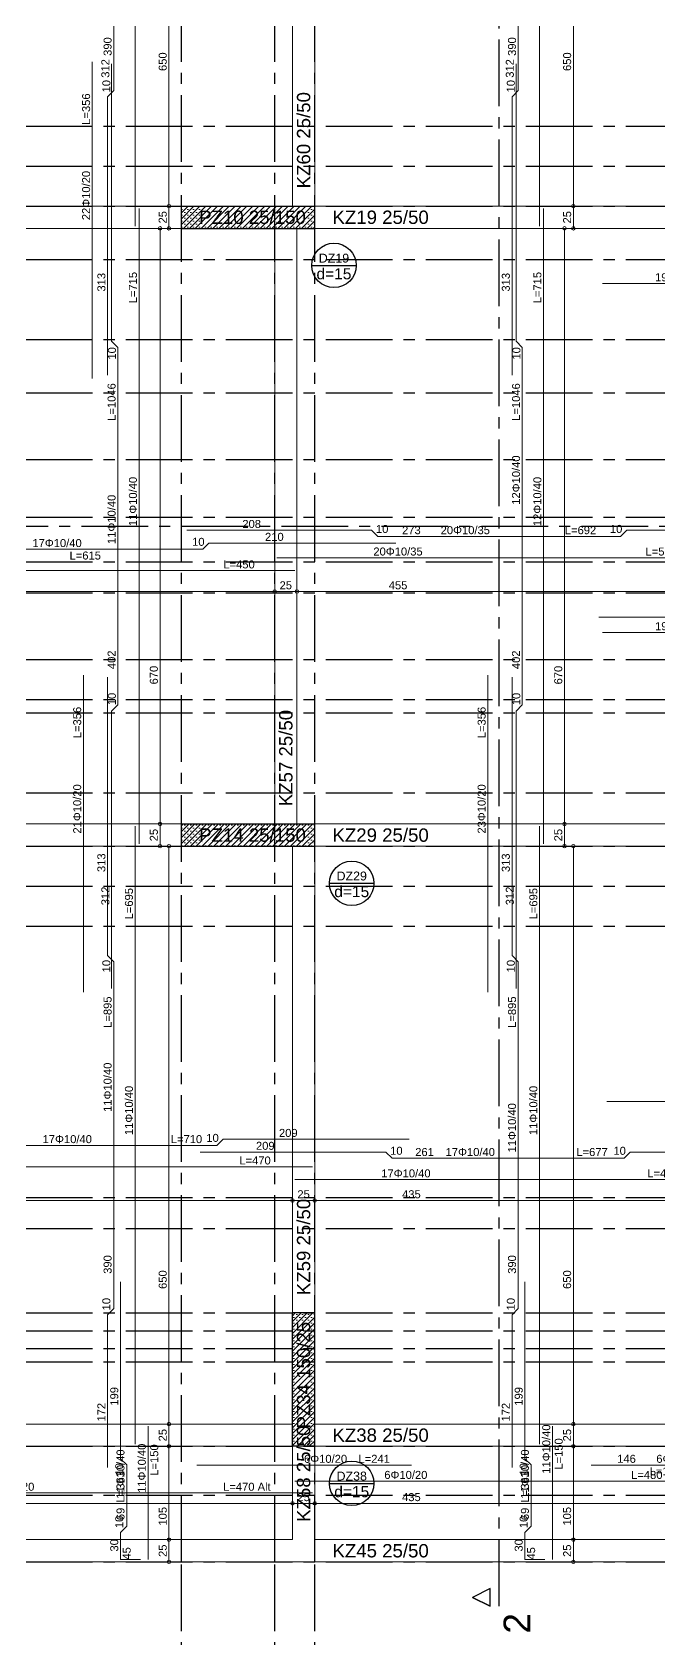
# Model space of a CAD drawing. Header units: millimetres. Extents: x 2232 to 85269, y -3593 to 5869.
# Drawn here: x 45745 to 46450, y 2877 to 4684 of the extents above; entities that cross this region are included whole.
import ezdxf

# ---------------------------------------------------------------- set-up
doc = ezdxf.new("R2010")
doc.units = ezdxf.units.MM
doc.linetypes.add('CENTER2', pattern=[112.5, 75, -12.5, 12.5, -12.5])
doc.linetypes.add('DASHDOT2', pattern=[12.7, 6.35, -3.175, 0, -3.175])
doc.layers.add('aks', color=251, linetype='DASHDOT2', lineweight=35)
for name, color, linetype in [('Donatı Topl. Uzun. Yazısı', 7, 'Continuous'), ('Donatı Uz. Yazısı', 7, 'Continuous'), ('Donatı Yazısı', 7, 'Continuous'), ('Donatı Çizgisi', 7, 'Continuous'), ('Döşeme', 7, 'Continuous'), ('Kiriş', 7, 'Continuous'), ('Panel', 7, 'Continuous'), ('Standart', 7, 'Continuous'), ('Ölçülendirme', 7, 'Continuous')]:
    doc.layers.add(name, color=color, linetype=linetype)
doc.styles.add('arial_1_18', font='arial.ttf', dxfattribs={"height": 0.2})
pattern_1 = [(45, (0, 0), (-3.314563, 3.314563), []), (45, (3.3146, 0), (-3.314563, 3.314563), [0, -4.6875])]

# ---------------------------------------------------------------- blocks, each defined once
blk = doc.blocks.new('IDE855Entity1409')
at = {"layer": 'Standart', "color": 159, "linetype": 'CENTER2', "lineweight": -3}
blk.add_lwpolyline([(-50, 1165), (3310, 1165)], dxfattribs=at)
blk = doc.blocks.new('IDE855Entity1411')
at = {"layer": 'Standart', "color": 159, "linetype": 'CENTER2', "lineweight": -3}
blk.add_lwpolyline([(1207.5, -50), (1207.5, 2380)], dxfattribs=at)
at = {"layer": 'Standart', "color": 159, "linetype": 'Continuous', "lineweight": -3}
for points in [[(1197.5, -30), (1177.5, -40)], [(1197.5, -30), (1177.5, -40)], [(1197.5, -50), (1197.5, -30)], [(1197.5, -50), (1197.5, -30)], [(1177.5, -40), (1197.5, -50)], [(1197.5, -50), (1177.5, -40)]]:
    blk.add_lwpolyline(points, dxfattribs=at)
at = {"layer": 'Standart', "color": 250, "linetype": 'Continuous', "lineweight": -3, "style": 'arial_1_18'}
blk.add_text('2', height=30, rotation=90, dxfattribs=at).set_placement((1242.5, -80.8))
blk = doc.blocks.new('IDE855Entity1413')
at = {"layer": 'aks', "color": 251, "linetype": 'CENTER2', "lineweight": -3}
blk.add_lwpolyline([(955, -528), (955, 0)], dxfattribs=at)
blk = doc.blocks.new('IDE855Entity1415')
at = {"layer": 'aks', "color": 251, "linetype": 'CENTER2', "lineweight": -3}
blk.add_lwpolyline([(955, 0), (955, 2330)], dxfattribs=at)
blk = doc.blocks.new('IDE855Entity1469')
at = {"layer": 'aks', "color": 251, "linetype": 'CENTER2', "lineweight": -3}
blk.add_lwpolyline([(850, -528), (850, 0)], dxfattribs=at)
blk = doc.blocks.new('IDE855Entity1471')
at = {"layer": 'aks', "color": 251, "linetype": 'CENTER2', "lineweight": -3}
blk.add_lwpolyline([(850, 0), (850, 2330)], dxfattribs=at)
blk = doc.blocks.new('IDE855Entity1476')
at = {"layer": 'aks', "color": 251, "linetype": 'CENTER2', "lineweight": -3}
blk.add_lwpolyline([(1000, -528), (1000, 0)], dxfattribs=at)
blk = doc.blocks.new('IDE855Entity1478')
at = {"layer": 'aks', "color": 251, "linetype": 'CENTER2', "lineweight": -3}
blk.add_lwpolyline([(1000, 0), (1000, 2330)], dxfattribs=at)
blk = doc.blocks.new('IDE855Entity1492')
at = {"layer": 'aks', "color": 251, "linetype": 'CENTER2', "lineweight": -3}
blk.add_lwpolyline([(0, 1240), (3260, 1240)], dxfattribs=at)
blk = doc.blocks.new('IDE855Entity1499')
at = {"layer": 'aks', "color": 251, "linetype": 'CENTER2', "lineweight": -3}
blk.add_lwpolyline([(0, 1090), (3260, 1090)], dxfattribs=at)
blk = doc.blocks.new('IDE855Entity1506')
at = {"layer": 'aks', "color": 251, "linetype": 'CENTER2', "lineweight": -3}
blk.add_lwpolyline([(0, 865), (3260, 865)], dxfattribs=at)
blk = doc.blocks.new('IDE855Entity1513')
at = {"layer": 'aks', "color": 251, "linetype": 'CENTER2', "lineweight": -3}
blk.add_lwpolyline([(0, 715), (3260, 715)], dxfattribs=at)
blk = doc.blocks.new('IDE855Entity1520')
at = {"layer": 'aks', "color": 251, "linetype": 'CENTER2', "lineweight": -3}
blk.add_lwpolyline([(0, 970), (3260, 970)], dxfattribs=at)
blk = doc.blocks.new('IDE855Entity1527')
at = {"layer": 'aks', "color": 251, "linetype": 'CENTER2', "lineweight": -3}
blk.add_lwpolyline([(0, 1125), (3260, 1125)], dxfattribs=at)
blk = doc.blocks.new('IDE855Entity1534')
at = {"layer": 'aks', "color": 251, "linetype": 'CENTER2', "lineweight": -3}
blk.add_lwpolyline([(0, 1015), (3260, 1015)], dxfattribs=at)
blk = doc.blocks.new('IDE855Entity1541')
at = {"layer": 'aks', "color": 251, "linetype": 'CENTER2', "lineweight": -3}
blk.add_lwpolyline([(0, 760), (3260, 760)], dxfattribs=at)
blk = doc.blocks.new('IDE855Entity1562')
at = {"layer": 'aks', "color": 251, "linetype": 'CENTER2', "lineweight": -3}
blk.add_lwpolyline([(0, 955), (3260, 955)], dxfattribs=at)
blk = doc.blocks.new('IDE855Entity1569')
at = {"layer": 'aks', "color": 251, "linetype": 'CENTER2', "lineweight": -3}
blk.add_lwpolyline([(0, 805), (3260, 805)], dxfattribs=at)
blk = doc.blocks.new('IDE855Entity1576')
at = {"layer": 'aks', "color": 251, "linetype": 'CENTER2', "lineweight": -3}
blk.add_lwpolyline([(0, 410), (3260, 410)], dxfattribs=at)
blk = doc.blocks.new('IDE855Entity1583')
at = {"layer": 'aks', "color": 251, "linetype": 'CENTER2', "lineweight": -3}
blk.add_lwpolyline([(0, 260), (3260, 260)], dxfattribs=at)
blk = doc.blocks.new('IDE855Entity1590')
at = {"layer": 'aks', "color": 251, "linetype": 'CENTER2', "lineweight": -3}
blk.add_lwpolyline([(0, 280), (3260, 280)], dxfattribs=at)
blk = doc.blocks.new('IDE855Entity1597')
at = {"layer": 'aks', "color": 251, "linetype": 'CENTER2', "lineweight": -3}
blk.add_lwpolyline([(0, 240), (3260, 240)], dxfattribs=at)
blk = doc.blocks.new('IDE855Entity1604')
at = {"layer": 'aks', "color": 251, "linetype": 'CENTER2', "lineweight": -3}
blk.add_lwpolyline([(0, 375), (3260, 375)], dxfattribs=at)
blk = doc.blocks.new('IDE855Entity1611')
at = {"layer": 'aks', "color": 251, "linetype": 'CENTER2', "lineweight": -3}
blk.add_lwpolyline([(0, 225), (3260, 225)], dxfattribs=at)
blk = doc.blocks.new('IDE855Entity1618')
at = {"layer": 'aks', "color": 251, "linetype": 'CENTER2', "lineweight": -3}
blk.add_lwpolyline([(0, 130), (3260, 130)], dxfattribs=at)
blk = doc.blocks.new('IDE855Entity1625')
at = {"layer": 'aks', "color": 251, "linetype": 'CENTER2', "lineweight": -3}
blk.add_lwpolyline([(0, 75), (3260, 75)], dxfattribs=at)
blk = doc.blocks.new('IDE855Entity1632')
at = {"layer": 'aks', "color": 251, "linetype": 'CENTER2', "lineweight": -3}
blk.add_lwpolyline([(0, 0), (3260, 0)], dxfattribs=at)
blk = doc.blocks.new('IDE855Entity1639')
at = {"layer": 'aks', "color": 251, "linetype": 'CENTER2', "lineweight": -3}
blk.add_lwpolyline([(0, 1375), (3260, 1375)], dxfattribs=at)
blk = doc.blocks.new('IDE855Entity1646')
at = {"layer": 'aks', "color": 251, "linetype": 'CENTER2', "lineweight": -3}
blk.add_lwpolyline([(0, 1525), (3260, 1525)], dxfattribs=at)
blk = doc.blocks.new('IDE855Entity1653')
at = {"layer": 'aks', "color": 251, "linetype": 'CENTER2', "lineweight": -3}
blk.add_lwpolyline([(0, 1315), (3260, 1315)], dxfattribs=at)
blk = doc.blocks.new('IDE855Entity1660')
at = {"layer": 'aks', "color": 251, "linetype": 'CENTER2', "lineweight": -3}
blk.add_lwpolyline([(0, 1570), (3260, 1570)], dxfattribs=at)
blk = doc.blocks.new('IDE855Entity1667')
at = {"layer": 'aks', "color": 251, "linetype": 'CENTER2', "lineweight": -3}
blk.add_lwpolyline([(0, 1465), (3260, 1465)], dxfattribs=at)
blk = doc.blocks.new('IDE855Entity1674')
at = {"layer": 'aks', "color": 251, "linetype": 'CENTER2', "lineweight": -3}
blk.add_lwpolyline([(0, 1615), (3260, 1615)], dxfattribs=at)
blk = doc.blocks.new('IDE855Entity1754')
at = {"layer": 'Panel', "linetype": 'Continuous', "lineweight": 5}
h = blk.add_hatch(dxfattribs=at)
h.set_pattern_fill('SACNCR', color=163, scale=50, style=0)
h.set_pattern_definition(pattern_1)
h.paths.add_polyline_path([(975, 130), (975, 280), (1000, 280), (1000, 130)])
blk = doc.blocks.new('IDE855Entity1755')
at = {"layer": 'Panel', "color": 164, "linetype": 'Continuous', "lineweight": -3}
blk.add_lwpolyline([(1000, 130), (975, 130)], dxfattribs=at)
blk = doc.blocks.new('IDE855Entity1756')
at = {"layer": 'Panel', "color": 164, "linetype": 'Continuous', "lineweight": -3}
blk.add_lwpolyline([(1000, 130), (1000, 280)], dxfattribs=at)
blk = doc.blocks.new('IDE855Entity1757')
at = {"layer": 'Panel', "color": 164, "linetype": 'Continuous', "lineweight": -3}
blk.add_lwpolyline([(1000, 280), (975, 280)], dxfattribs=at)
blk = doc.blocks.new('IDE855Entity1758')
at = {"layer": 'Panel', "color": 164, "linetype": 'Continuous', "lineweight": -3}
blk.add_lwpolyline([(975, 130), (975, 280)], dxfattribs=at)
blk = doc.blocks.new('IDE855Entity1759')
at = {"layer": 'Panel', "color": 159, "linetype": 'Continuous', "lineweight": -3, "style": 'arial_1_18'}
blk.add_text('PZ34 150/25', height=15, rotation=90, dxfattribs=at).set_placement((995, 150))
blk = doc.blocks.new('IDE855Entity1796')
at = {"layer": 'Panel', "linetype": 'Continuous', "lineweight": 5}
h = blk.add_hatch(dxfattribs=at)
h.set_pattern_fill('SACNCR', color=163, scale=50, style=0)
h.set_pattern_definition(pattern_1)
h.paths.add_polyline_path([(850, 830), (1000, 830), (1000, 805), (850, 805)])
blk = doc.blocks.new('IDE855Entity1797')
at = {"layer": 'Panel', "color": 164, "linetype": 'Continuous', "lineweight": -3}
blk.add_lwpolyline([(850, 805), (850, 830)], dxfattribs=at)
blk = doc.blocks.new('IDE855Entity1798')
at = {"layer": 'Panel', "color": 164, "linetype": 'Continuous', "lineweight": -3}
blk.add_lwpolyline([(850, 805), (1000, 805)], dxfattribs=at)
blk = doc.blocks.new('IDE855Entity1799')
at = {"layer": 'Panel', "color": 164, "linetype": 'Continuous', "lineweight": -3}
blk.add_lwpolyline([(1000, 805), (1000, 830)], dxfattribs=at)
blk = doc.blocks.new('IDE855Entity1800')
at = {"layer": 'Panel', "color": 164, "linetype": 'Continuous', "lineweight": -3}
blk.add_lwpolyline([(850, 830), (1000, 830)], dxfattribs=at)
blk = doc.blocks.new('IDE855Entity1801')
at = {"layer": 'Panel', "color": 159, "linetype": 'Continuous', "lineweight": -3, "style": 'arial_1_18'}
blk.add_text('PZ14 25/150', height=15, dxfattribs=at).set_placement((870, 810))
blk = doc.blocks.new('IDE855Entity1822')
at = {"layer": 'aks', "color": 251, "linetype": 'CENTER2', "lineweight": -3}
blk.add_lwpolyline([(0, 1175), (3260, 1175)], dxfattribs=at)
blk = doc.blocks.new('IDE855Entity1851')
at = {"layer": 'Panel', "linetype": 'Continuous', "lineweight": 5}
h = blk.add_hatch(dxfattribs=at)
h.set_pattern_fill('SACNCR', color=163, scale=50, style=0)
h.set_pattern_definition(pattern_1)
h.paths.add_polyline_path([(850, 1525), (1000, 1525), (1000, 1500), (850, 1500)])
blk = doc.blocks.new('IDE855Entity1852')
at = {"layer": 'Panel', "color": 164, "linetype": 'Continuous', "lineweight": -3}
blk.add_lwpolyline([(850, 1500), (850, 1525)], dxfattribs=at)
blk = doc.blocks.new('IDE855Entity1853')
at = {"layer": 'Panel', "color": 164, "linetype": 'Continuous', "lineweight": -3}
blk.add_lwpolyline([(850, 1500), (1000, 1500)], dxfattribs=at)
blk = doc.blocks.new('IDE855Entity1854')
at = {"layer": 'Panel', "color": 164, "linetype": 'Continuous', "lineweight": -3}
blk.add_lwpolyline([(1000, 1500), (1000, 1525)], dxfattribs=at)
blk = doc.blocks.new('IDE855Entity1855')
at = {"layer": 'Panel', "color": 164, "linetype": 'Continuous', "lineweight": -3}
blk.add_lwpolyline([(850, 1525), (1000, 1525)], dxfattribs=at)
blk = doc.blocks.new('IDE855Entity1856')
at = {"layer": 'Panel', "color": 159, "linetype": 'Continuous', "lineweight": -3, "style": 'arial_1_18'}
blk.add_text('PZ10 25/150', height=15, dxfattribs=at).set_placement((870, 1505))
blk = doc.blocks.new('IDE855Entity1953')
at = {"layer": 'Kiriş', "color": 4, "linetype": 'Continuous', "lineweight": 5}
blk.add_lwpolyline([(1000, 25), (1000, 130)], dxfattribs=at)
blk = doc.blocks.new('IDE855Entity1954')
at = {"layer": 'Kiriş', "color": 4, "linetype": 'Continuous', "lineweight": 5}
blk.add_lwpolyline([(975, 25), (975, 130)], dxfattribs=at)
blk = doc.blocks.new('IDE855Entity1955')
at = {"layer": 'Kiriş', "color": 159, "linetype": 'Continuous', "lineweight": 5, "style": 'arial_1_18'}
blk.add_text('KZ58 25/50', height=15, rotation=90, dxfattribs=at).set_placement((995, 45))
blk = doc.blocks.new('IDE855Entity2005')
at = {"layer": 'Kiriş', "color": 4, "linetype": 'Continuous', "lineweight": 5}
blk.add_lwpolyline([(525, 0), (1000, 0)], dxfattribs=at)
blk = doc.blocks.new('IDE855Entity2006')
at = {"layer": 'Kiriş', "color": 4, "linetype": 'Continuous', "lineweight": 5}
blk.add_lwpolyline([(550, 25), (975, 25)], dxfattribs=at)
blk = doc.blocks.new('IDE855Entity2008')
at = {"layer": 'Kiriş', "color": 4, "linetype": 'Continuous', "lineweight": 5}
blk.add_lwpolyline([(1000, 0), (1460, 0)], dxfattribs=at)
blk = doc.blocks.new('IDE855Entity2009')
at = {"layer": 'Kiriş', "color": 4, "linetype": 'Continuous', "lineweight": 5}
blk.add_lwpolyline([(1000, 25), (1435, 25)], dxfattribs=at)
blk = doc.blocks.new('IDE855Entity2010')
at = {"layer": 'Kiriş', "color": 159, "linetype": 'Continuous', "lineweight": 5, "style": 'arial_1_18'}
blk.add_text('KZ45 25/50', height=15, dxfattribs=at).set_placement((1020, 5))
blk = doc.blocks.new('IDE855Entity2017')
at = {"layer": 'Kiriş', "color": 4, "linetype": 'Continuous', "lineweight": 5}
blk.add_lwpolyline([(550, 130), (975, 130)], dxfattribs=at)
blk = doc.blocks.new('IDE855Entity2018')
at = {"layer": 'Kiriş', "color": 4, "linetype": 'Continuous', "lineweight": 5}
blk.add_lwpolyline([(550, 155), (975, 155)], dxfattribs=at)
blk = doc.blocks.new('IDE855Entity2020')
at = {"layer": 'Kiriş', "color": 4, "linetype": 'Continuous', "lineweight": 5}
blk.add_lwpolyline([(1000, 130), (1435, 130)], dxfattribs=at)
blk = doc.blocks.new('IDE855Entity2021')
at = {"layer": 'Kiriş', "color": 4, "linetype": 'Continuous', "lineweight": 5}
blk.add_lwpolyline([(1000, 155), (1435, 155)], dxfattribs=at)
blk = doc.blocks.new('IDE855Entity2022')
at = {"layer": 'Kiriş', "color": 159, "linetype": 'Continuous', "lineweight": 5, "style": 'arial_1_18'}
blk.add_text('KZ38 25/50', height=15, dxfattribs=at).set_placement((1020, 135))
blk = doc.blocks.new('IDE855Entity2090')
at = {"layer": 'Kiriş', "color": 4, "linetype": 'Continuous', "lineweight": 5}
blk.add_lwpolyline([(550, 805), (850, 805)], dxfattribs=at)
blk = doc.blocks.new('IDE855Entity2091')
at = {"layer": 'Kiriş', "color": 4, "linetype": 'Continuous', "lineweight": 5}
blk.add_lwpolyline([(550, 830), (850, 830)], dxfattribs=at)
blk = doc.blocks.new('IDE855Entity2093')
at = {"layer": 'Kiriş', "color": 4, "linetype": 'Continuous', "lineweight": 5}
blk.add_lwpolyline([(1000, 805), (1435, 805)], dxfattribs=at)
blk = doc.blocks.new('IDE855Entity2094')
at = {"layer": 'Kiriş', "color": 4, "linetype": 'Continuous', "lineweight": 5}
blk.add_lwpolyline([(1000, 830), (1435, 830)], dxfattribs=at)
blk = doc.blocks.new('IDE855Entity2095')
at = {"layer": 'Kiriş', "color": 159, "linetype": 'Continuous', "lineweight": 5, "style": 'arial_1_18'}
blk.add_text('KZ29 25/50', height=15, dxfattribs=at).set_placement((1020, 810))
blk = doc.blocks.new('IDE855Entity2096')
at = {"layer": 'Kiriş', "color": 4, "linetype": 'Continuous', "lineweight": 5}
blk.add_lwpolyline([(1000, 280), (1000, 805)], dxfattribs=at)
blk = doc.blocks.new('IDE855Entity2097')
at = {"layer": 'Kiriş', "color": 4, "linetype": 'Continuous', "lineweight": 5}
blk.add_lwpolyline([(975, 280), (975, 805)], dxfattribs=at)
blk = doc.blocks.new('IDE855Entity2098')
at = {"layer": 'Kiriş', "color": 159, "linetype": 'Continuous', "lineweight": 5, "style": 'arial_1_18'}
blk.add_text('KZ59 25/50', height=15, rotation=90, dxfattribs=at).set_placement((995, 300))
blk = doc.blocks.new('IDE855Entity2102')
at = {"layer": 'Kiriş', "color": 4, "linetype": 'Continuous', "lineweight": 5}
blk.add_lwpolyline([(550, 1500), (850, 1500)], dxfattribs=at)
blk = doc.blocks.new('IDE855Entity2103')
at = {"layer": 'Kiriş', "color": 4, "linetype": 'Continuous', "lineweight": 5}
blk.add_lwpolyline([(550, 1525), (850, 1525)], dxfattribs=at)
blk = doc.blocks.new('IDE855Entity2105')
at = {"layer": 'Kiriş', "color": 4, "linetype": 'Continuous', "lineweight": 5}
blk.add_lwpolyline([(980, 830), (980, 1500)], dxfattribs=at)
blk = doc.blocks.new('IDE855Entity2106')
at = {"layer": 'Kiriş', "color": 4, "linetype": 'Continuous', "lineweight": 5}
blk.add_lwpolyline([(955, 830), (955, 1500)], dxfattribs=at)
blk = doc.blocks.new('IDE855Entity2107')
at = {"layer": 'Kiriş', "color": 159, "linetype": 'Continuous', "lineweight": 5, "style": 'arial_1_18'}
blk.add_text('KZ57 25/50', height=15, rotation=90, dxfattribs=at).set_placement((975, 850))
blk = doc.blocks.new('IDE855Entity2108')
at = {"layer": 'Kiriş', "color": 4, "linetype": 'Continuous', "lineweight": 5}
blk.add_lwpolyline([(1000, 1500), (1435, 1500)], dxfattribs=at)
blk = doc.blocks.new('IDE855Entity2109')
at = {"layer": 'Kiriş', "color": 4, "linetype": 'Continuous', "lineweight": 5}
blk.add_lwpolyline([(1000, 1525), (1435, 1525)], dxfattribs=at)
blk = doc.blocks.new('IDE855Entity2110')
at = {"layer": 'Kiriş', "color": 159, "linetype": 'Continuous', "lineweight": 5, "style": 'arial_1_18'}
blk.add_text('KZ19 25/50', height=15, dxfattribs=at).set_placement((1020, 1505))
blk = doc.blocks.new('IDE855Entity2114')
at = {"layer": 'Kiriş', "color": 4, "linetype": 'Continuous', "lineweight": 5}
blk.add_lwpolyline([(1000, 1525), (1000, 2050)], dxfattribs=at)
blk = doc.blocks.new('IDE855Entity2115')
at = {"layer": 'Kiriş', "color": 4, "linetype": 'Continuous', "lineweight": 5}
blk.add_lwpolyline([(975, 1525), (975, 2050)], dxfattribs=at)
blk = doc.blocks.new('IDE855Entity2116')
at = {"layer": 'Kiriş', "color": 159, "linetype": 'Continuous', "lineweight": 5, "style": 'arial_1_18'}
blk.add_text('KZ60 25/50', height=15, rotation=90, dxfattribs=at).set_placement((995, 1545))
blk = doc.blocks.new('IDE855Entity2229')
at = {"layer": 'Döşeme', "color": 117, "linetype": 'Continuous', "lineweight": -3}
blk.add_lwpolyline([(1016.7, 88.3), (1066.7, 88.3)], dxfattribs=at)
blk.add_circle((1041.7, 88.3), 25, dxfattribs=at)
at = {"layer": 'Döşeme', "color": 178, "linetype": 'Continuous', "lineweight": -3, "style": 'arial_1_18'}
blk.add_text('DZ38', height=10, dxfattribs=at).set_placement((1024.6, 91.5))
at = {"layer": 'Döşeme', "color": 164, "linetype": 'Continuous', "lineweight": -3, "style": 'arial_1_18'}
blk.add_text('d=15', height=12.5, dxfattribs=at).set_placement((1022, 72.7))
blk = doc.blocks.new('IDE855Entity2230')
at = {"layer": 'Döşeme', "color": 117, "linetype": 'Continuous', "lineweight": -3}
blk.add_lwpolyline([(1016.7, 763.3), (1066.7, 763.3)], dxfattribs=at)
blk.add_circle((1041.7, 763.3), 25, dxfattribs=at)
at = {"layer": 'Döşeme', "color": 164, "linetype": 'Continuous', "lineweight": -3, "style": 'arial_1_18'}
blk.add_text('d=15', height=12.5, dxfattribs=at).set_placement((1022, 747.7))
at = {"layer": 'Döşeme', "color": 178, "linetype": 'Continuous', "lineweight": -3, "style": 'arial_1_18'}
blk.add_text('DZ29', height=10, dxfattribs=at).set_placement((1024.6, 766.5))
blk = doc.blocks.new('IDE855Entity2256')
at = {"layer": 'Döşeme', "color": 117, "linetype": 'Continuous', "lineweight": -3}
blk.add_lwpolyline([(996.7, 1458.3), (1046.7, 1458.3)], dxfattribs=at)
blk.add_circle((1021.7, 1458.3), 25, dxfattribs=at)
at = {"layer": 'Döşeme', "color": 178, "linetype": 'Continuous', "lineweight": -3, "style": 'arial_1_18'}
blk.add_text('DZ19', height=10, dxfattribs=at).set_placement((1004.6, 1461.5))
at = {"layer": 'Döşeme', "color": 164, "linetype": 'Continuous', "lineweight": -3, "style": 'arial_1_18'}
blk.add_text('d=15', height=12.5, dxfattribs=at).set_placement((1002, 1442.7))
blk = doc.blocks.new('IDE855Entity2562')
at = {"layer": 'Donatı Çizgisi', "color": 5, "linetype": 'Continuous', "lineweight": 5}
for points in [[(798, 1502.5), (798, 2197.5)], [(1253, 1502.5), (1253, 2197.5)], [(774, 1655), (774, 2045)], [(1229, 1655), (1229, 2045)], [(749.8, 1331), (749.8, 1687.5)], [(771.5, 1373), (771.5, 1685)], [(1226.5, 1373), (1226.5, 1685)], [(767, 1648), (774, 1655)], [(767, 1335), (767, 1648)], [(1222, 1648), (1229, 1655)], [(1222, 1335), (1222, 1648)], [(802.5, 807.5), (802.5, 1522.5)], [(1257.5, 807.5), (1257.5, 1522.5)], [(1323.7, 1438), (1521, 1438)], [(778.5, 1366), (771.5, 1373)], [(778.5, 964), (778.5, 1366)], [(1233.5, 1366), (1226.5, 1373)], [(1233.5, 964), (1233.5, 1366)], [(856.3, 1160.5), (1064, 1160.5)], [(1064, 1160.5), (1071, 1153.5)], [(1344, 1153.5), (1351, 1160.5)], [(1351, 1160.5), (1542.5, 1160.5)], [(607.9, 1139), (874, 1139)], [(874, 1139), (881, 1146)], [(881, 1146), (1091.2, 1146)], [(1071, 1153.5), (1344, 1153.5)], [(957.5, 1129.5), (1457.5, 1129.5)], [(527.5, 1115), (977.5, 1115)], [(1319.7, 1062.7), (1545, 1062.7)], [(1323.7, 1045.5), (1521, 1045.5)], [(739.8, 641), (739.8, 997.5)], [(767, 682), (767, 995)], [(1194.8, 641), (1194.8, 997.5)], [(1222, 682), (1222, 995)], [(771.5, 957), (778.5, 964)], [(1226.5, 957), (1233.5, 964)], [(771.5, 645), (771.5, 957)], [(1226.5, 645), (1226.5, 957)], [(798, 132.5), (798, 827.5)], [(1253, 132.5), (1253, 827.5)], [(774, 675), (767, 682)], [(774, 285), (774, 675)], [(1229, 675), (1222, 682)], [(1229, 285), (1229, 675)], [(1328.8, 518), (1521, 518)], [(890, 468.5), (897, 475.5)], [(897, 475.5), (1106.3, 475.5)], [(635, 468.5), (890, 468.5)], [(871.3, 461), (1080, 461)], [(1080, 461), (1087, 454)], [(1087, 454), (1348, 454)], [(1348, 454), (1355, 461)], [(1355, 461), (1542.5, 461)], [(527.5, 444.5), (997.5, 444.5)], [(977.5, 430), (1457.5, 430)], [(781.5, 116), (781.5, 315)], [(1236.5, 116), (1236.5, 315)], [(767, 278), (774, 285)], [(767, 106.2), (767, 278)], [(1222, 278), (1229, 285)], [(1222, 106.2), (1222, 278)], [(812.5, 2.5), (812.5, 152.5)], [(1267.5, 2.5), (1267.5, 152.5)], [(788.5, 109), (781.5, 116)], [(788.5, 40), (788.5, 109)], [(867.3, 108.9), (1108.8, 108.9)], [(1243.5, 109), (1236.5, 116)], [(1243.5, 40), (1243.5, 109)], [(1311, 108.9), (1457.5, 108.9)], [(977.5, 90.8), (1457.5, 90.8)], [(527.5, 77.5), (997.5, 77.5)], [(781.5, 33), (788.5, 40)], [(1236.5, 33), (1243.5, 40)], [(781.5, 2.5), (781.5, 33)], [(1236.5, 2.5), (1236.5, 33)], [(804, 2.5), (781.5, 2.5)], [(1259, 2.5), (1236.5, 2.5)]]:
    blk.add_lwpolyline(points, dxfattribs=at)
at = {"layer": 'Donatı Topl. Uzun. Yazısı', "color": 1, "linetype": 'Continuous', "lineweight": 5, "style": 'arial_1_18'}
for s, p in [('L=356', (747.3, 1616.5)), ('L=715', (800, 1415.7)), ('L=715', (1255, 1415.7)), ('L=1046', (776, 1283.5)), ('L=1046', (1231, 1283.5)), ('L=356', (737.3, 926.5)), ('L=356', (1192.3, 926.5)), ('L=695', (795.5, 722.7)), ('L=695', (1250.5, 722.7)), ('L=895', (771.5, 600.7)), ('L=895', (1226.5, 600.7)), ('L=150', (824, 96.9)), ('L=150', (1279, 103.7)), ('L=363', (786, 66.8)), ('L=363', (1241, 66.8))]:
    blk.add_text(s, height=9, rotation=90, dxfattribs=at).set_placement(p)
for s, p in [('L=692', (1281.4, 1156)), ('L=500', (1372.2, 1132)), ('L=615', (724.2, 1127.5)), ('L=450', (897.2, 1117.5)), ('L=710', (838.1, 471)), ('L=470', (915.2, 447)), ('L=677', (1294.4, 456.5)), ('L=480', (1374.2, 432.5)), ('L=241', (1049.3, 111.4)), ('L=480 Alt', (1356, 93.3)), ('L=191', (1376.8, 97.4)), ('L=470 Alt', (897, 80))]:
    blk.add_text(s, height=9, dxfattribs=at).set_placement(p)
at = {"layer": 'Donatı Uz. Yazısı', "color": 5, "linetype": 'Continuous', "lineweight": 5, "style": 'arial_1_18'}
for s, p in [('390', (771.5, 1694)), ('390', (1226.5, 1694)), ('312', (769, 1669.4)), ('312', (1224, 1669.4)), ('10', (770.1, 1652.9)), ('10', (1225.1, 1652.9)), ('313', (764.5, 1428.9)), ('313', (1219.5, 1428.9)), ('10', (776.4, 1352.4)), ('10', (1231.4, 1352.4)), ('402', (776, 1004.2)), ('402', (1231, 1004.2)), ('10', (776.3, 963.6)), ('10', (1231.3, 963.6)), ('313', (764.5, 775.9)), ('313', (1219.5, 775.9)), ('312', (769, 738.6)), ('312', (1224, 738.6)), ('10', (770.1, 663.1)), ('10', (1225.1, 663.1)), ('390', (771.5, 324)), ('390', (1226.5, 324)), ('10', (770.1, 282.9)), ('10', (1225.1, 282.9)), ('199', (779, 175.7)), ('199', (1234, 175.7)), ('172', (764.5, 157.8)), ('172', (1219.5, 157.8)), ('10', (784.6, 97.1)), ('10', (1239.6, 97.1)), ('69', (786, 46.9)), ('69', (1241, 46.9)), ('10', (784.6, 37.9)), ('10', (1239.6, 37.9)), ('30', (779, 11.6)), ('30', (1234, 11.6)), ('45', (793, 2.5)), ('45', (1248, 2.5))]:
    blk.add_text(s, height=9, rotation=90, dxfattribs=at).set_placement(p)
for s, p in [('197', (1382.9, 1440.5)), ('208', (918.6, 1163)), ('210', (944.1, 1148.5)), ('10', (1068.9, 1157.4)), ('273', (1098.3, 1156)), ('10', (1332.1, 1157.4)), ('10', (862.1, 1142.9)), ('197', (1382.9, 1048)), ('10', (878.1, 472.4)), ('209', (933.9, 463.5)), ('209', (959.8, 478)), ('10', (1084.9, 457.9)), ('261', (1113.1, 456.5)), ('10', (1336.1, 457.9)), ('146', (1340.3, 111.4))]:
    blk.add_text(s, height=9, dxfattribs=at).set_placement(p)
at = {"layer": 'Donatı Yazısı', "color": 5, "linetype": 'Continuous', "lineweight": 5, "style": 'arial_1_18'}
for s, p in [('22Φ10/20', (747.3, 1509.2)), ('12Φ10/40', (1231, 1189.1)), ('11Φ10/40', (800, 1165)), ('12Φ10/40', (1255, 1165)), ('11Φ10/40', (776, 1144.9)), ('21Φ10/20', (737.3, 819.2)), ('23Φ10/20', (1192.3, 819.2)), ('11Φ10/40', (771.5, 506.1)), ('11Φ10/40', (795.5, 480)), ('11Φ10/40', (1250.5, 480)), ('11Φ10/40', (1226.5, 460.5)), ('11Φ10/40', (1265, 99.1)), ('11Φ10/40', (810, 77.5)), ('11Φ10/40', (786, 71)), ('11Φ10/40', (1241, 71))]:
    blk.add_text(s, height=9, rotation=90, dxfattribs=at).set_placement(p)
for s, p in [('20Φ10/35', (1141.7, 1156)), ('17Φ10/40', (682.4, 1141.5)), ('20Φ10/35', (1066, 1132)), ('17Φ10/40', (693.9, 471)), ('17Φ10/40', (1147.3, 456.5)), ('17Φ10/40', (1074.9, 432.5)), ('6Φ10/20', (988, 111.4)), ('6Φ10/20', (1384.3, 111.4)), ('6Φ10/20', (1078.3, 93.3)), ('6Φ10/20', (636.1, 80))]:
    blk.add_text(s, height=9, dxfattribs=at).set_placement(p)
blk = doc.blocks.new('IDE855Entity2563')
at = {"layer": 'Ölçülendirme', "color": 1, "linetype": 'Continuous', "lineweight": 5}
for points in [[(836, 1500), (836, 2175)], [(1291, 1500), (1291, 2175)], [(826, 805), (826, 1500)], [(1281, 805), (1281, 1500)], [(525, 1091.5), (955, 1091.5)], [(955, 1091.5), (1435, 1091.5)], [(836, 130), (836, 805)], [(1291, 130), (1291, 805)], [(525, 406.5), (975, 406.5)], [(975, 406.5), (1435, 406.5)], [(836, 0), (836, 130)], [(1291, 0), (1291, 130)], [(525, 65.8), (975, 65.8)], [(975, 65.8), (1460, 65.8)]]:
    blk.add_lwpolyline(points, dxfattribs=at)
for centre in [(836, 1525), (1291, 1525), (826, 1500), (836, 1500), (1281, 1500), (1291, 1500), (955, 1091.5), (955, 1091.5), (980, 1091.5), (826, 830), (1281, 830), (826, 805), (836, 805), (1281, 805), (1291, 805), (975, 406.5), (975, 406.5), (1000, 406.5), (836, 155), (1291, 155), (836, 130), (836, 130), (1291, 130), (1291, 130), (975, 65.8), (975, 65.8), (1000, 65.8), (836, 25), (1291, 25), (836, 0), (1291, 0)]:
    blk.add_circle(centre, 2, dxfattribs=at)
at = {"layer": 'Ölçülendirme', "color": 1, "linetype": 'Continuous', "lineweight": 5, "style": 'arial_1_18'}
for s, p in [('650', (833.5, 1677)), ('650', (1288.5, 1677)), ('25', (833.5, 1505.5)), ('25', (1288.5, 1505.5)), ('670', (823.5, 987)), ('670', (1278.5, 987)), ('25', (823.5, 810.5)), ('25', (1278.5, 810.5)), ('650', (833.5, 307)), ('650', (1288.5, 307)), ('25', (833.5, 135.5)), ('25', (1288.5, 135.5)), ('105', (833.5, 40.8)), ('105', (1288.5, 40.8)), ('25', (833.5, 5.5)), ('25', (1288.5, 5.5))]:
    blk.add_text(s, height=9, rotation=90, dxfattribs=at).set_placement(p)
for s, p in [('25', (960.5, 1094)), ('455', (1083.3, 1094)), ('25', (980.5, 409)), ('435', (1098.3, 409)), ('25', (980.5, 68.3)), ('435', (1098.3, 68.3))]:
    blk.add_text(s, height=9, dxfattribs=at).set_placement(p)

msp = doc.modelspace()

# ---------------------------------------------------------------- block references
at = {"layer": 'aks'}
for name in ['IDE855Entity1471', 'IDE855Entity1415', 'IDE855Entity1478', 'IDE855Entity1674', 'IDE855Entity1660', 'IDE855Entity1646', 'IDE855Entity1667', 'IDE855Entity1639', 'IDE855Entity1653', 'IDE855Entity1492', 'IDE855Entity1822', 'IDE855Entity1527', 'IDE855Entity1499', 'IDE855Entity1534', 'IDE855Entity1520', 'IDE855Entity1562', 'IDE855Entity1506', 'IDE855Entity1569', 'IDE855Entity1541', 'IDE855Entity1513', 'IDE855Entity1576', 'IDE855Entity1604', 'IDE855Entity1590', 'IDE855Entity1583', 'IDE855Entity1597', 'IDE855Entity1611', 'IDE855Entity1618', 'IDE855Entity1625', 'IDE855Entity1632', 'IDE855Entity1469', 'IDE855Entity1413', 'IDE855Entity1476']:
    msp.add_blockref(name, (45062.8, 2963.3), dxfattribs=at)
at = {"layer": 'Döşeme'}
for name in ['IDE855Entity2256', 'IDE855Entity2230', 'IDE855Entity2229']:
    msp.add_blockref(name, (45062.8, 2963.3), dxfattribs=at)
at = {"layer": 'Kiriş'}
for name in ['IDE855Entity2115', 'IDE855Entity2114', 'IDE855Entity2116', 'IDE855Entity2103', 'IDE855Entity2109', 'IDE855Entity2110', 'IDE855Entity2102', 'IDE855Entity2106', 'IDE855Entity2105', 'IDE855Entity2108', 'IDE855Entity2107', 'IDE855Entity2091', 'IDE855Entity2094', 'IDE855Entity2095', 'IDE855Entity2090', 'IDE855Entity2097', 'IDE855Entity2093', 'IDE855Entity2096', 'IDE855Entity2098', 'IDE855Entity2018', 'IDE855Entity1955', 'IDE855Entity2021', 'IDE855Entity2022', 'IDE855Entity2017', 'IDE855Entity1954', 'IDE855Entity1953', 'IDE855Entity2020', 'IDE855Entity2006', 'IDE855Entity2009', 'IDE855Entity2010', 'IDE855Entity2005', 'IDE855Entity2008']:
    msp.add_blockref(name, (45062.8, 2963.3), dxfattribs=at)
at = {"layer": 'Panel'}
for name in ['IDE855Entity1851', 'IDE855Entity1852', 'IDE855Entity1855', 'IDE855Entity1856', 'IDE855Entity1854', 'IDE855Entity1853', 'IDE855Entity1796', 'IDE855Entity1797', 'IDE855Entity1800', 'IDE855Entity1801', 'IDE855Entity1799', 'IDE855Entity1798', 'IDE855Entity1754', 'IDE855Entity1757', 'IDE855Entity1758', 'IDE855Entity1756', 'IDE855Entity1759', 'IDE855Entity1755']:
    msp.add_blockref(name, (45062.8, 2963.3), dxfattribs=at)
at = {"layer": 'Standart'}
for name in ['IDE855Entity1411', 'IDE855Entity2563', 'IDE855Entity2562', 'IDE855Entity1409']:
    msp.add_blockref(name, (45062.8, 2963.3), dxfattribs=at)

doc.saveas('drawing.dxf')
